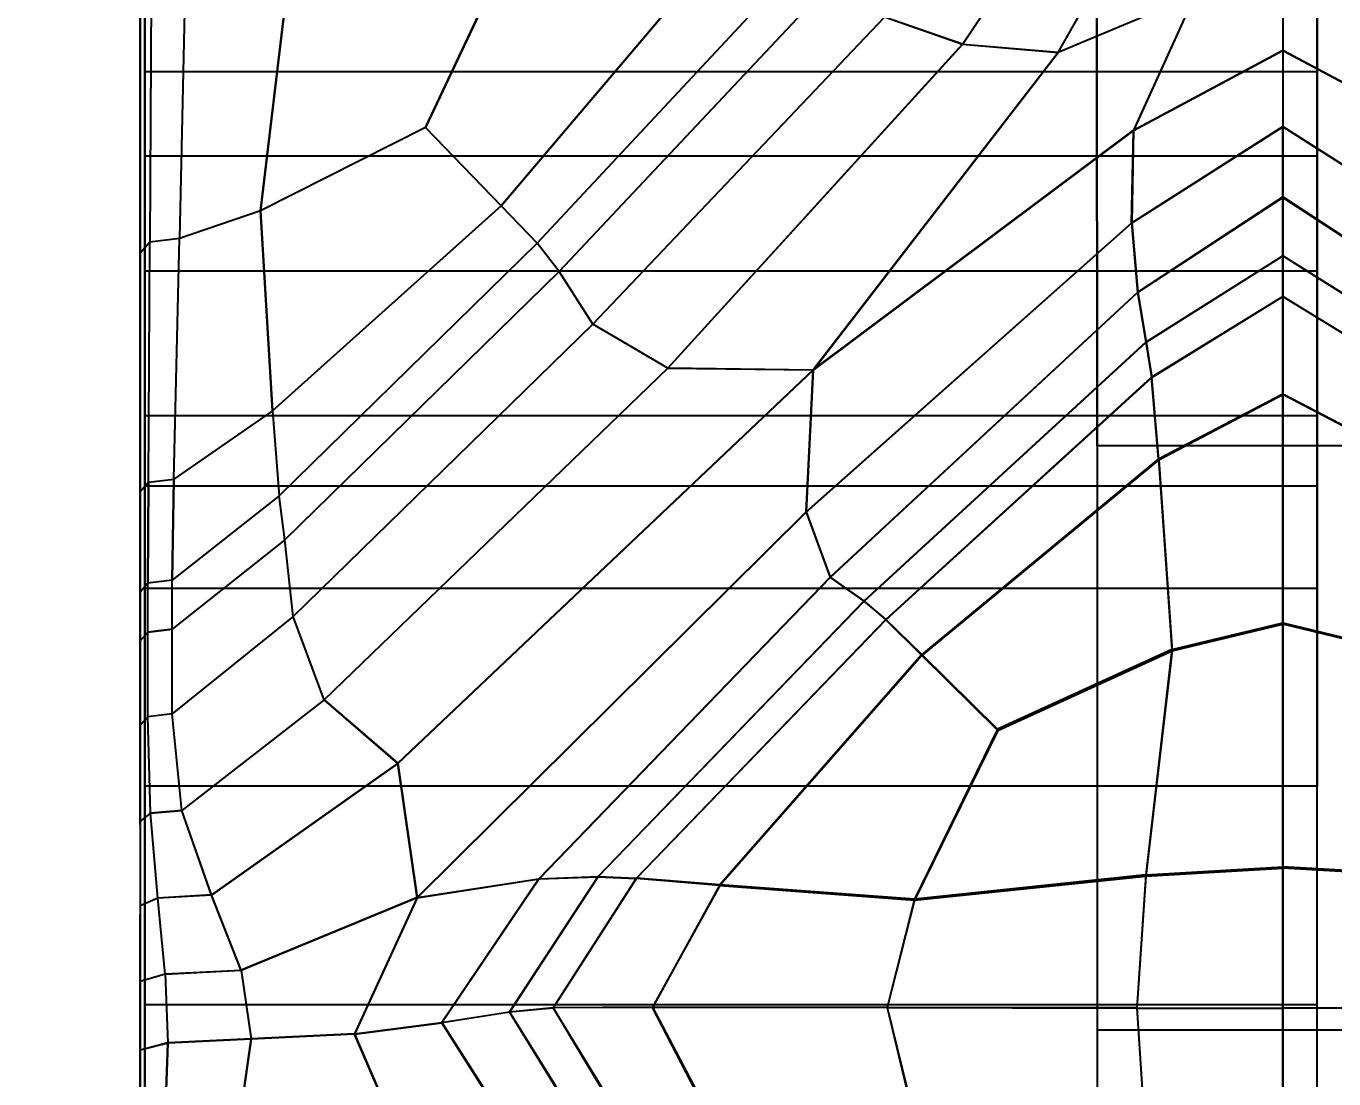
# Model space of a CAD drawing. Extents: x 11992 to 29481, y -6727 to 6811.
# Drawn here: x 12601.68 to 12607.26, y 1485.95 to 1490.44 of the extents above; entities that cross this region are included whole.
import ezdxf

# ---------------------------------------------------------------- set-up
doc = ezdxf.new("R2010")
doc.units = 0
doc.header["$MEASUREMENT"] = 0
doc.layers.get('0').update_dxf_attribs({"color": 8, "linetype": 'CONTINUOUS'})
doc.layers.add('zoylight 3编号', color=7, linetype='CONTINUOUS')
doc.styles.add('TFB MS 3mm at 1 to 25', font='arial.ttf', dxfattribs={"height": 75})

msp = doc.modelspace()

# ---------------------------------------------------------------- linework, layer by layer
for p, q in [((12607.1879, 1512.3498, -1744.4441), (12607.1879, 1489.8827, -1744.0199)), ((12607.1879, 1490.2422, -1742.8956), (12607.1879, 1511.6212, -1748.3068)), ((12602.1883, 1489.8827, -1744.0199), (12602.1883, 1510.4439, -1751.9914)), ((12607.1879, 1510.4439, -1728.8739), (12607.1879, 1489.8827, -1736.8455)), ((12602.1883, 1489.3925, -1735.7773), (12602.1883, 1508.8475, -1725.3972)), ((12602.1883, 1488.7752, -1746.0953), (12602.1883, 1508.8475, -1755.4681)), ((12602.1883, 1489.8827, -1736.8455), (12602.1883, 1506.8624, -1722.1583)), ((12607.1879, 1504.5183, -1761.678), (12607.1879, 1487.1962, -1747.8711)), ((12602.1883, 1487.1962, -1747.8711), (12602.1883, 1501.8458, -1764.3505)), ((12602.1883, 1488.7752, -1734.7701), (12602.1883, 1501.8458, -1716.5148)), ((12607.1879, 1487.1962, -1732.9943), (12607.1879, 1501.8458, -1716.5148)), ((12602.1883, 1485.2559, -1749.2247), (12602.1883, 1498.8749, -1766.6945)), ((12602.1883, 1498.8749, -1714.1708), (12602.1883, 1488.0388, -1733.8369)), ((12607.1879, 1486.263, -1748.6074), (12607.1879, 1498.8749, -1766.6945)), ((12607.1879, 1487.1962, -1747.8711), (12607.1879, 1495.636, -1768.6797)), ((12602.1673, 1492.9671, -1754.7865), (12602.1673, 1489.361, -1758.4666)), ((12602.1673, 1490.1912, -1757.6641), (12602.1673, 1492.8405, -1754.9377)), ((12602.1883, 1485.2559, -1731.6407), (12602.1883, 1492.1591, -1710.5894)), ((12602.1883, 1484.1876, -1731.1503), (12602.1883, 1492.1591, -1710.5894)), ((12607.1879, 1486.263, -1732.2581), (12607.1879, 1492.1591, -1710.5894)), ((12602.1673, 1491.6346, -1723.188), (12602.1673, 1489.1605, -1722.8289)), ((12607.042, 1491.1833, -1723.3195), (12607.042, 1490.3343, -1722.8687)), ((12605.6754, 1490.3591, -1758.1004), (12606.095, 1490.9861, -1757.8208)), ((12605.6758, 1490.3593, -1722.7654), (12606.095, 1490.9861, -1723.0451)), ((12606.2495, 1488.6474, -1759.0217), (12606.249, 1491.0097, -1757.8612)), ((12606.249, 1491.0097, -1723.0042), (12606.2495, 1488.6474, -1721.8437)), ((12602.1673, 1490.9387, -1756.5548), (12602.1673, 1488.9138, -1757.5084)), ((12606.0835, 1490.324, -1758.0282), (12606.4321, 1490.9422, -1757.745)), ((12606.0835, 1490.3242, -1722.8375), (12606.4321, 1490.9422, -1723.1209)), ((12607.042, 1490.9227, -1757.7109), (12607.042, 1490.0074, -1758.197)), ((12603.7389, 1490.7529, -1758.393), (12603.3846, 1490.0052, -1758.667)), ((12603.3846, 1490.0052, -1722.1989), (12603.7389, 1490.7529, -1722.4729)), ((12602.8, 1490.644, -1758.4285), (12602.6818, 1489.649, -1758.7892)), ((12602.6818, 1489.649, -1722.0766), (12602.8, 1490.6437, -1722.4373)), ((12604.5705, 1490.6881, -1758.4155), (12603.7079, 1489.67, -1758.7826)), ((12603.7079, 1489.67, -1722.0833), (12604.5705, 1490.6881, -1722.4504)), ((12603.861, 1489.512, -1758.8382), (12604.9272, 1490.6525, -1758.4232)), ((12603.861, 1489.512, -1722.0277), (12604.9272, 1490.6525, -1722.4428)), ((12602.215, 1490.5901, -1722.458), (12602.2092, 1489.5151, -1722.0689)), ((12602.215, 1490.5901, -1758.4079), (12602.2092, 1489.5151, -1758.797)), ((12602.3594, 1490.6075, -1722.4255), (12602.3351, 1489.5306, -1722.0358)), ((12602.359, 1490.6075, -1758.4402), (12602.3351, 1489.5306, -1758.83)), ((12603.9545, 1489.3908, -1758.8285), (12605.0903, 1490.5977, -1758.3785)), ((12605.0903, 1490.5977, -1722.4874), (12603.9545, 1489.3908, -1722.0374)), ((12606.6658, 1490.5686, -1722.9675), (12606.0835, 1490.3242, -1722.8375)), ((12606.6658, 1490.5684, -1757.8977), (12606.0835, 1490.324, -1758.0282)), ((12606.6658, 1490.5686, -1722.9675), (12606.4045, 1489.9933, -1722.7206)), ((12606.6658, 1490.5684, -1757.8977), (12606.4045, 1489.9924, -1758.1432)), ((12604.0985, 1489.166, -1758.7482), (12605.3421, 1490.4752, -1758.244)), ((12604.0985, 1489.166, -1722.1177), (12605.3421, 1490.4752, -1722.6219)), ((12605.6758, 1490.3593, -1722.7654), (12605.3421, 1490.4752, -1722.6219)), ((12605.6754, 1490.3591, -1758.1004), (12605.3421, 1490.4752, -1758.244)), ((12602.1673, 1490.4165, -1758.0845), (12602.1673, 1488.3556, -1758.8151)), ((12604.4179, 1488.9788, -1722.2151), (12605.6758, 1490.3593, -1722.7654)), ((12604.4179, 1488.9786, -1758.6505), (12605.6754, 1490.3591, -1758.1004)), ((12606.0835, 1490.3242, -1722.8375), (12605.0378, 1488.9705, -1722.2764)), ((12605.0378, 1488.9698, -1758.5884), (12606.0835, 1490.324, -1758.0282)), ((12606.0835, 1490.324, -1758.0282), (12605.6754, 1490.3591, -1758.1004)), ((12605.6758, 1490.3593, -1722.7654), (12606.0835, 1490.3242, -1722.8375)), ((12606.4045, 1489.9933, -1722.7206), (12607.042, 1490.3343, -1722.8687)), ((12606.4045, 1489.9924, -1758.1432), (12607.042, 1490.3333, -1757.9947)), ((12607.042, 1490.3343, -1722.8687), (12607.68, 1489.9933, -1722.7206)), ((12607.042, 1490.3343, -1722.8687), (12607.042, 1489.4578, -1722.1391)), ((12607.042, 1490.3333, -1757.9947), (12607.68, 1489.9924, -1758.1435)), ((12607.1879, 1490.2422, -1737.9697), (12602.1883, 1490.242, -1737.9697)), ((12607.1879, 1490.2422, -1742.8956), (12602.1883, 1490.242, -1742.8956)), ((12602.1673, 1489.9135, -1723.7193), (12602.1673, 1490.1912, -1723.2018)), ((12603.3846, 1490.0052, -1722.1989), (12602.6818, 1489.649, -1722.0766)), ((12603.3846, 1490.0052, -1758.667), (12602.6818, 1489.649, -1758.7892)), ((12603.7079, 1489.67, -1722.0833), (12603.3846, 1490.0052, -1722.1989)), ((12603.3846, 1490.0052, -1758.667), (12603.7079, 1489.67, -1758.7826)), ((12605.0378, 1488.9705, -1722.2764), (12606.4045, 1489.9933, -1722.7206)), ((12606.4045, 1489.9924, -1758.1432), (12605.0378, 1488.9698, -1758.5884)), ((12606.3968, 1489.5964, -1758.3747), (12607.042, 1490.0074, -1758.197)), ((12606.3968, 1489.5964, -1758.3747), (12606.4045, 1489.9924, -1758.1432)), ((12606.3973, 1489.5978, -1722.5016), (12607.042, 1490.0088, -1722.6805)), ((12606.4045, 1489.9933, -1722.7206), (12606.3973, 1489.5978, -1722.5016)), ((12607.042, 1490.0088, -1722.6805), (12607.6871, 1489.5978, -1722.5016)), ((12607.042, 1487.8917, -1759.5803), (12607.042, 1490.0074, -1758.197)), ((12607.6876, 1489.5964, -1758.3753), (12607.042, 1490.0074, -1758.197)), ((12602.1673, 1488.4508, -1759.0508), (12602.1673, 1489.9135, -1757.1466)), ((12607.1879, 1489.8827, -1744.0199), (12602.1883, 1489.8827, -1744.0199)), ((12607.1879, 1489.8827, -1736.8455), (12602.1883, 1489.8827, -1736.8455)), ((12606.4221, 1489.3012, -1758.6996), (12607.042, 1489.7065, -1758.526)), ((12606.423, 1489.3029, -1722.2182), (12607.042, 1489.7082, -1722.3985)), ((12607.6614, 1489.3029, -1722.2182), (12607.042, 1489.7082, -1722.3985)), ((12607.042, 1489.7065, -1758.526), (12607.6619, 1489.3012, -1758.7)), ((12602.6818, 1489.649, -1722.0766), (12602.3351, 1489.5306, -1722.0358)), ((12602.6818, 1489.649, -1758.7892), (12602.3351, 1489.5306, -1758.83)), ((12602.6818, 1489.649, -1758.7892), (12602.7328, 1488.7962, -1759.0848)), ((12602.7328, 1488.7962, -1721.781), (12602.6818, 1489.649, -1722.0766)), ((12603.7079, 1489.67, -1758.7826), (12602.7328, 1488.7962, -1759.0848)), ((12602.7328, 1488.7962, -1721.781), (12603.7079, 1489.67, -1722.0833)), ((12603.7079, 1489.67, -1758.7826), (12603.861, 1489.512, -1758.8382)), ((12603.7079, 1489.67, -1722.0833), (12603.861, 1489.512, -1722.0277)), ((12605.0083, 1488.3649, -1721.9647), (12606.3973, 1489.5978, -1722.5016)), ((12605.0083, 1488.3635, -1758.9075), (12606.3968, 1489.5964, -1758.3747)), ((12606.3968, 1489.5964, -1758.3747), (12606.4221, 1489.3012, -1758.6996)), ((12606.3973, 1489.5978, -1722.5016), (12606.423, 1489.3029, -1722.2182)), ((12602.3351, 1489.5306, -1722.0358), (12602.2092, 1489.5151, -1722.0689)), ((12602.3351, 1489.5306, -1758.83), (12602.2092, 1489.5151, -1758.797)), ((12602.3113, 1488.5051, -1721.6804), (12602.3351, 1489.5306, -1722.0358)), ((12602.3113, 1488.5051, -1759.1855), (12602.3351, 1489.5306, -1758.83)), ((12602.2092, 1489.5151, -1722.0689), (12602.1673, 1489.4688, -1722.168)), ((12602.2092, 1489.5151, -1758.797), (12602.1673, 1489.4688, -1758.6978)), ((12602.1673, 1489.4688, -1722.168), (12602.1673, 1488.4508, -1721.8151)), ((12602.203, 1488.4915, -1721.714), (12602.2092, 1489.5151, -1722.0689)), ((12602.203, 1488.4915, -1759.1519), (12602.2092, 1489.5151, -1758.797)), ((12603.861, 1489.512, -1758.8382), (12602.7609, 1488.4336, -1759.2173)), ((12603.861, 1489.512, -1722.0277), (12602.7609, 1488.4336, -1721.6485)), ((12603.9545, 1489.3908, -1758.8285), (12603.861, 1489.512, -1758.8382)), ((12603.9545, 1489.3908, -1722.0374), (12603.861, 1489.512, -1722.0277)), ((12606.4579, 1489.0885, -1758.9913), (12607.042, 1489.4566, -1758.8345)), ((12606.4588, 1489.0895, -1721.97), (12607.042, 1489.4578, -1722.1391)), ((12607.042, 1489.4578, -1722.1391), (12607.042, 1484.5068, -1720.3787)), ((12607.6252, 1489.0895, -1721.97), (12607.042, 1489.4578, -1722.1391)), ((12607.6261, 1489.0885, -1758.9914), (12607.042, 1489.4566, -1758.8345)), ((12602.1673, 1489.361, -1722.3993), (12602.1673, 1487.9334, -1721.8958)), ((12607.1879, 1489.3925, -1735.7773), (12602.1883, 1489.3925, -1735.7773)), ((12607.1879, 1489.3925, -1745.0881), (12602.1883, 1489.3925, -1745.0881)), ((12602.7843, 1488.2462, -1759.2425), (12603.9545, 1489.3908, -1758.8285)), ((12603.9545, 1489.3908, -1722.0374), (12602.7843, 1488.2462, -1721.6234)), ((12604.0985, 1489.166, -1758.7482), (12603.9545, 1489.3908, -1758.8285)), ((12604.0985, 1489.166, -1722.1177), (12603.9545, 1489.3908, -1722.0374)), ((12607.1879, 1488.7752, -1746.0953), (12607.1879, 1489.3925, -1745.0881)), ((12605.1113, 1488.0857, -1759.2205), (12606.4221, 1489.3012, -1758.6996)), ((12605.1117, 1488.0867, -1721.6771), (12606.423, 1489.3029, -1722.2182)), ((12606.4221, 1489.3012, -1758.6996), (12606.4579, 1489.0885, -1758.9913)), ((12606.423, 1489.3029, -1722.2182), (12606.4588, 1489.0895, -1721.97)), ((12606.4812, 1488.9397, -1759.123), (12607.042, 1489.2843, -1758.9753)), ((12606.4827, 1488.9388, -1721.8563), (12607.042, 1489.2833, -1722.0181)), ((12607.042, 1489.2843, -1758.9753), (12607.6032, 1488.9397, -1759.123)), ((12607.6018, 1488.9388, -1721.8563), (12607.042, 1489.2833, -1722.0181)), ((12604.0985, 1489.166, -1758.7482), (12602.8205, 1487.9193, -1759.2164)), ((12604.0985, 1489.166, -1722.1177), (12602.8205, 1487.9191, -1721.6495)), ((12604.4179, 1488.9788, -1722.2151), (12604.0985, 1489.166, -1722.1177)), ((12604.4179, 1488.9786, -1758.6505), (12604.0985, 1489.166, -1758.7482)), ((12606.4579, 1489.0885, -1758.9913), (12605.2553, 1487.9842, -1759.4618)), ((12605.2558, 1487.9839, -1721.4627), (12606.4588, 1489.0895, -1721.97)), ((12606.4579, 1489.0885, -1758.9913), (12606.4812, 1488.9397, -1759.123)), ((12606.4588, 1489.0895, -1721.97), (12606.4827, 1488.9388, -1721.8563)), ((12602.9531, 1487.5643, -1721.6597), (12604.4179, 1488.9788, -1722.2151)), ((12602.9531, 1487.5641, -1759.206), (12604.4179, 1488.9786, -1758.6505)), ((12605.0378, 1488.9705, -1722.2764), (12603.2664, 1487.2937, -1721.587)), ((12605.0378, 1488.9698, -1758.5884), (12603.2664, 1487.2928, -1759.2786)), ((12604.4179, 1488.9788, -1722.2151), (12605.0378, 1488.9705, -1722.2764)), ((12605.0378, 1488.9698, -1758.5884), (12604.4179, 1488.9786, -1758.6505)), ((12605.0378, 1488.9705, -1722.2764), (12605.0083, 1488.3649, -1721.9647)), ((12605.0083, 1488.3635, -1758.9075), (12605.0378, 1488.9698, -1758.5884)), ((12602.1673, 1487.0324, -1722.854), (12602.1673, 1488.9138, -1723.3575)), ((12605.3483, 1487.9069, -1759.5662), (12606.4812, 1488.9397, -1759.123)), ((12605.3487, 1487.9048, -1721.371), (12606.4827, 1488.9388, -1721.8563)), ((12606.5117, 1488.5912, -1759.2755), (12606.4812, 1488.9397, -1759.123)), ((12606.5127, 1488.5876, -1721.6965), (12606.4827, 1488.9388, -1721.8563)), ((12606.5117, 1488.5912, -1759.2755), (12607.042, 1488.8692, -1759.155)), ((12606.5127, 1488.5876, -1721.6965), (12607.042, 1488.8656, -1721.8286)), ((12607.042, 1488.8692, -1759.155), (12607.5727, 1488.5912, -1759.2755)), ((12607.5718, 1488.5876, -1721.6965), (12607.042, 1488.8656, -1721.8286)), ((12607.1879, 1488.7752, -1734.7701), (12602.1883, 1488.7752, -1734.7701)), ((12607.1879, 1488.7752, -1746.0953), (12602.1883, 1488.7752, -1746.0953)), ((12602.7328, 1488.7962, -1759.0848), (12602.3113, 1488.5051, -1759.1855)), ((12602.7328, 1488.7962, -1721.781), (12602.3113, 1488.5051, -1721.6804)), ((12602.7328, 1488.7962, -1759.0848), (12602.7609, 1488.4336, -1759.2173)), ((12602.7328, 1488.7962, -1721.781), (12602.7609, 1488.4336, -1721.6485)), ((12606.2495, 1488.6474, -1721.8437), (12606.2495, 1483.5734, -1720.4842)), ((12606.2495, 1488.6474, -1759.0217), (12606.2495, 1483.5734, -1760.3812)), ((12651.2496, 1488.6474, -1759.0217), (12606.2495, 1488.6474, -1759.0217)), ((12651.2496, 1488.6474, -1721.8437), (12606.2495, 1488.6474, -1721.8437)), ((12606.5117, 1488.5912, -1759.2755), (12605.5013, 1487.757, -1759.637)), ((12606.5127, 1488.5876, -1721.6965), (12605.5023, 1487.7534, -1721.3)), ((12606.5117, 1488.5912, -1759.2755), (12606.569, 1487.7784, -1759.6296)), ((12606.5127, 1488.5876, -1721.6965), (12606.5699, 1487.7729, -1721.3097)), ((12602.203, 1488.4915, -1721.714), (12602.1673, 1488.4508, -1721.8151)), ((12602.203, 1488.4915, -1759.1519), (12602.1673, 1488.4508, -1759.0508)), ((12602.1883, 1488.4746, -1771.4535), (12602.1883, 1484.612, -1772.1821)), ((12607.1879, 1488.4746, -1709.4119), (12602.1883, 1488.4746, -1709.4119)), ((12607.1879, 1488.4746, -1771.4535), (12602.1883, 1488.4746, -1771.4535)), ((12602.203, 1488.4915, -1721.714), (12602.2011, 1488.0614, -1721.5562)), ((12602.2011, 1488.0614, -1759.3097), (12602.203, 1488.4915, -1759.1519)), ((12602.203, 1488.4915, -1721.714), (12602.3113, 1488.5051, -1721.6804)), ((12602.203, 1488.4915, -1759.1519), (12602.3113, 1488.5051, -1759.1855)), ((12602.3037, 1488.0741, -1759.3436), (12602.3113, 1488.5051, -1759.1855)), ((12602.3113, 1488.5051, -1721.6804), (12602.3037, 1488.0741, -1721.5223)), ((12607.1879, 1484.1876, -1749.7151), (12607.1879, 1488.4746, -1771.4535)), ((12602.7609, 1488.4336, -1721.6485), (12602.3037, 1488.0741, -1721.5223)), ((12602.7609, 1488.4336, -1759.2173), (12602.3037, 1488.0741, -1759.3436)), ((12602.7843, 1488.2462, -1721.6234), (12602.7609, 1488.4336, -1721.6485)), ((12602.7843, 1488.2462, -1759.2425), (12602.7609, 1488.4336, -1759.2173)), ((12603.3494, 1486.7203, -1721.2911), (12605.0083, 1488.3649, -1721.9647)), ((12603.3494, 1486.7186, -1759.5761), (12605.0083, 1488.3635, -1758.9075)), ((12605.0083, 1488.3649, -1721.9647), (12605.1117, 1488.0867, -1721.6771)), ((12605.0083, 1488.3635, -1758.9075), (12605.1113, 1488.0857, -1759.2205)), ((12602.7843, 1488.2462, -1721.6234), (12602.3037, 1487.8647, -1721.4854)), ((12602.7843, 1488.2462, -1759.2425), (12602.3037, 1487.8647, -1759.3805)), ((12602.8205, 1487.9193, -1759.2164), (12602.7843, 1488.2462, -1759.2425)), ((12602.8205, 1487.9191, -1721.6495), (12602.7843, 1488.2462, -1721.6234)), ((12602.1673, 1487.767, -1758.5285), (12602.1673, 1488.1792, -1758.3772)), ((12602.1673, 1488.1792, -1722.4886), (12602.1673, 1487.5622, -1722.8807)), ((12602.3037, 1488.0741, -1721.5223), (12602.2011, 1488.0614, -1721.5562)), ((12602.3037, 1488.0741, -1759.3436), (12602.2011, 1488.0614, -1759.3097)), ((12602.3037, 1487.5035, -1759.3724), (12602.3037, 1488.0741, -1759.3436)), ((12602.3037, 1487.5035, -1721.4934), (12602.3037, 1488.0741, -1721.5223)), ((12605.1117, 1488.0867, -1721.6771), (12603.8686, 1486.8009, -1721.1167)), ((12605.1113, 1488.0857, -1759.2205), (12603.8691, 1486.8004, -1759.7594)), ((12605.1113, 1488.0857, -1759.2205), (12605.2553, 1487.9842, -1759.4618)), ((12605.1117, 1488.0867, -1721.6771), (12605.2558, 1487.9839, -1721.4627)), ((12602.2011, 1488.0614, -1721.5562), (12602.1673, 1488.023, -1721.6581)), ((12602.2011, 1488.0614, -1759.3097), (12602.1673, 1488.023, -1759.2078)), ((12602.1673, 1487.7281, -1721.8597), (12602.1673, 1488.023, -1721.6581)), ((12602.1673, 1487.4563, -1759.2363), (12602.1673, 1488.023, -1759.2078)), ((12607.1879, 1488.0388, -1733.8369), (12602.1883, 1488.0388, -1733.8369)), ((12602.1883, 1486.263, -1748.6074), (12602.1883, 1488.0388, -1747.0285)), ((12607.1879, 1488.0388, -1747.0285), (12602.1883, 1488.0388, -1747.0285)), ((12602.2011, 1487.4918, -1721.5275), (12602.2011, 1488.0614, -1721.5562)), ((12602.2011, 1487.4918, -1759.3384), (12602.2011, 1488.0614, -1759.3097)), ((12602.1673, 1487.3741, -1721.8676), (12602.1673, 1487.9622, -1723.0274)), ((12602.1673, 1487.9334, -1758.97), (12602.1673, 1487.9622, -1757.8384)), ((12604.1204, 1486.8092, -1720.9357), (12605.2558, 1487.9839, -1721.4627)), ((12605.2553, 1487.9842, -1759.4618), (12604.1214, 1486.81, -1759.9498)), ((12605.2553, 1487.9842, -1759.4618), (12605.3483, 1487.9069, -1759.5662)), ((12605.2558, 1487.9839, -1721.4627), (12605.3487, 1487.9048, -1721.371)), ((12602.8205, 1487.9193, -1759.2164), (12602.3037, 1487.5035, -1759.3724)), ((12602.8205, 1487.9191, -1721.6495), (12602.3037, 1487.5035, -1721.4934)), ((12602.9531, 1487.5641, -1759.206), (12602.8205, 1487.9193, -1759.2164)), ((12602.9531, 1487.5643, -1721.6597), (12602.8205, 1487.9191, -1721.6495)), ((12605.3483, 1487.9069, -1759.5662), (12604.2844, 1486.8038, -1760.0261)), ((12605.5013, 1487.757, -1759.637), (12605.3483, 1487.9069, -1759.5662)), ((12602.2011, 1487.8523, -1721.5194), (12602.1673, 1487.8151, -1721.6215)), ((12602.2011, 1487.8523, -1759.3465), (12602.1673, 1487.8151, -1759.2444)), ((12602.3037, 1487.8647, -1721.4854), (12602.2011, 1487.8523, -1721.5194)), ((12602.2011, 1487.8523, -1759.3465), (12602.3037, 1487.8647, -1759.3805)), ((12605.3487, 1487.9048, -1721.371), (12604.284, 1486.8021, -1720.8653)), ((12605.5023, 1487.7534, -1721.3), (12605.3487, 1487.9048, -1721.371)), ((12606.569, 1487.7784, -1759.6296), (12607.042, 1487.8917, -1759.5803)), ((12606.5699, 1487.7729, -1721.3097), (12607.042, 1487.8859, -1721.3637)), ((12607.042, 1483.3917, -1760.504), (12607.042, 1487.8917, -1759.5803)), ((12607.042, 1487.8917, -1759.5803), (12607.515, 1487.7784, -1759.6296)), ((12607.5145, 1487.7729, -1721.3097), (12607.042, 1487.8859, -1721.3637)), ((12602.1673, 1487.4563, -1721.6296), (12602.1673, 1487.8151, -1721.6215)), ((12602.1673, 1487.3676, -1722.8466), (12602.1673, 1487.767, -1722.3374)), ((12605.5013, 1487.757, -1759.637), (12604.6402, 1486.7742, -1760.0483)), ((12605.5023, 1487.7534, -1721.3), (12604.6402, 1486.7713, -1720.8454)), ((12605.8246, 1487.4387, -1759.7775), (12605.5013, 1487.757, -1759.637)), ((12605.5023, 1487.7534, -1721.3), (12605.8256, 1487.4334, -1721.1476)), ((12606.569, 1487.7784, -1759.6296), (12605.8246, 1487.4387, -1759.7775)), ((12605.8256, 1487.4334, -1721.1476), (12606.5699, 1487.7729, -1721.3097)), ((12606.569, 1487.7784, -1759.6296), (12606.4574, 1486.8171, -1760.0294)), ((12606.5699, 1487.7729, -1721.3097), (12606.4574, 1486.8121, -1720.8666)), ((12602.1673, 1487.5665, -1722.302), (12602.1673, 1487.221, -1722.3099)), ((12602.1673, 1487.0467, -1759.2474), (12602.1673, 1487.5622, -1757.9851)), ((12602.9531, 1487.5643, -1721.6597), (12602.3456, 1487.092, -1721.4778)), ((12602.9531, 1487.5641, -1759.206), (12602.3456, 1487.092, -1759.3881)), ((12602.9531, 1487.5643, -1721.6597), (12603.2664, 1487.2937, -1721.587)), ((12603.2664, 1487.2928, -1759.2786), (12602.9531, 1487.5641, -1759.206)), ((12602.2011, 1487.4918, -1721.5275), (12602.1673, 1487.4563, -1721.6296)), ((12602.2011, 1487.4918, -1759.3384), (12602.1673, 1487.4563, -1759.2363)), ((12602.3037, 1487.5035, -1721.4934), (12602.2011, 1487.4918, -1721.5275)), ((12602.3037, 1487.5035, -1759.3724), (12602.2011, 1487.4918, -1759.3384)), ((12602.2116, 1487.0801, -1759.3507), (12602.2011, 1487.4918, -1759.3384)), ((12602.2116, 1487.0801, -1721.5151), (12602.2011, 1487.4918, -1721.5275)), ((12602.3456, 1487.092, -1759.3881), (12602.3037, 1487.5035, -1759.3724)), ((12602.3456, 1487.092, -1721.4778), (12602.3037, 1487.5035, -1721.4934)), ((12605.8246, 1487.4387, -1759.7775), (12605.4713, 1486.7136, -1760.0762)), ((12605.8256, 1487.4334, -1721.1476), (12605.4713, 1486.7096, -1720.8157)), ((12602.1673, 1487.3676, -1758.0193), (12602.1673, 1486.0701, -1759.5516)), ((12603.2664, 1487.2937, -1721.587), (12602.4725, 1486.7315, -1721.3694)), ((12603.2664, 1487.2928, -1759.2786), (12602.4725, 1486.731, -1759.4965)), ((12603.2664, 1487.2937, -1721.587), (12603.3494, 1486.7203, -1721.2911)), ((12603.3494, 1486.7186, -1759.5761), (12603.2664, 1487.2928, -1759.2786)), ((12602.1673, 1487.221, -1758.556), (12602.1673, 1487.0326, -1758.0118)), ((12607.1879, 1487.1962, -1732.9943), (12602.1883, 1487.1962, -1732.9943)), ((12602.1883, 1487.1962, -1732.9943), (12602.1883, 1486.263, -1732.2581)), ((12607.1879, 1487.1962, -1747.8711), (12602.1883, 1487.1962, -1747.8711)), ((12602.2116, 1487.0801, -1759.3507), (12602.1673, 1487.0467, -1759.2474)), ((12602.2116, 1487.0801, -1721.5151), (12602.1673, 1487.0467, -1721.6184)), ((12602.2116, 1487.0801, -1759.3507), (12602.3456, 1487.092, -1759.3881)), ((12602.3456, 1487.092, -1721.4778), (12602.2116, 1487.0801, -1721.5151)), ((12602.2436, 1486.7174, -1759.4487), (12602.2116, 1487.0801, -1759.3507)), ((12602.2436, 1486.7177, -1721.4172), (12602.2116, 1487.0801, -1721.5151)), ((12602.4725, 1486.7315, -1721.3694), (12602.3456, 1487.092, -1721.4778)), ((12602.4725, 1486.731, -1759.4965), (12602.3456, 1487.092, -1759.3881)), ((12606.4574, 1486.8171, -1760.0294), (12607.042, 1486.8517, -1760.0138)), ((12606.4574, 1486.8121, -1720.8666), (12607.042, 1486.8462, -1720.8835)), ((12607.6271, 1486.8171, -1760.0294), (12607.042, 1486.8517, -1760.0138)), ((12607.6271, 1486.8121, -1720.8666), (12607.042, 1486.8462, -1720.8835)), ((12602.1673, 1486.8259, -1722.2992), (12602.1673, 1486.3117, -1722.7558)), ((12603.3494, 1486.7203, -1721.2911), (12603.8686, 1486.8009, -1721.1167)), ((12603.3494, 1486.7186, -1759.5761), (12603.8691, 1486.8004, -1759.7594)), ((12603.8686, 1486.8009, -1721.1167), (12603.4543, 1486.1874, -1720.8789)), ((12603.8691, 1486.8004, -1759.7594), (12603.4543, 1486.1863, -1759.9873)), ((12604.1214, 1486.81, -1759.9498), (12603.7427, 1486.2323, -1760.159)), ((12604.1204, 1486.8092, -1720.9357), (12603.7427, 1486.2332, -1720.7071)), ((12603.8686, 1486.8009, -1721.1167), (12604.1204, 1486.8092, -1720.9357)), ((12603.8691, 1486.8004, -1759.7594), (12604.1214, 1486.81, -1759.9498)), ((12604.2844, 1486.8038, -1760.0261), (12603.9292, 1486.2497, -1760.2241)), ((12604.284, 1486.8021, -1720.8653), (12603.9292, 1486.2506, -1720.6421)), ((12604.1204, 1486.8092, -1720.9357), (12604.284, 1486.8021, -1720.8653)), ((12604.1214, 1486.81, -1759.9498), (12604.2844, 1486.8038, -1760.0261)), ((12604.6402, 1486.7713, -1720.8454), (12604.284, 1486.8021, -1720.8653)), ((12604.6402, 1486.7742, -1760.0483), (12604.2844, 1486.8038, -1760.0261)), ((12606.4574, 1486.8171, -1760.0294), (12605.4713, 1486.7136, -1760.0762)), ((12605.4713, 1486.7096, -1720.8157), (12606.4574, 1486.8121, -1720.8666)), ((12606.4574, 1486.8171, -1760.0294), (12606.4197, 1486.2497, -1760.2204)), ((12606.4574, 1486.8121, -1720.8666), (12606.4197, 1486.249, -1720.6453)), ((12604.6402, 1486.7742, -1760.0483), (12604.3531, 1486.2513, -1760.2307)), ((12604.6402, 1486.7713, -1720.8454), (12604.3531, 1486.2525, -1720.6354)), ((12605.4713, 1486.7136, -1760.0762), (12604.6402, 1486.7742, -1760.0483)), ((12604.6402, 1486.7713, -1720.8454), (12605.4713, 1486.7096, -1720.8157)), ((12602.2436, 1486.7177, -1721.4172), (12602.1673, 1486.6853, -1721.5244)), ((12602.2436, 1486.7174, -1759.4487), (12602.1673, 1486.6853, -1759.3415)), ((12602.4725, 1486.7315, -1721.3694), (12602.2436, 1486.7177, -1721.4172)), ((12602.4725, 1486.731, -1759.4965), (12602.2436, 1486.7174, -1759.4487)), ((12602.275, 1486.3944, -1721.2929), (12602.2436, 1486.7177, -1721.4172)), ((12602.275, 1486.3942, -1759.573), (12602.2436, 1486.7174, -1759.4487)), ((12602.5988, 1486.4104, -1721.2346), (12602.4725, 1486.7315, -1721.3694)), ((12602.5988, 1486.4094, -1759.6313), (12602.4725, 1486.731, -1759.4965)), ((12603.3494, 1486.7203, -1721.2911), (12602.5988, 1486.4104, -1721.2346)), ((12603.3494, 1486.7186, -1759.5761), (12602.5988, 1486.4094, -1759.6313)), ((12603.3494, 1486.7203, -1721.2911), (12603.0814, 1486.14, -1721.0567)), ((12603.3494, 1486.7186, -1759.5761), (12603.0814, 1486.1383, -1759.8096)), ((12605.4713, 1486.7136, -1760.0762), (12605.3535, 1486.2509, -1760.227)), ((12605.4713, 1486.7096, -1720.8157), (12605.3535, 1486.2511, -1720.6389)), ((12602.1673, 1484.1657, -1759.9796), (12602.1673, 1486.6495, -1758.0222)), ((12602.275, 1486.3944, -1721.2929), (12602.5988, 1486.4104, -1721.2346)), ((12602.5988, 1486.4094, -1759.6313), (12602.275, 1486.3942, -1759.573)), ((12602.5988, 1486.4104, -1721.2346), (12602.6413, 1486.1173, -1721.14)), ((12602.5988, 1486.4094, -1759.6313), (12602.6413, 1486.1162, -1759.7262)), ((12602.275, 1486.3944, -1721.2929), (12602.1673, 1486.3629, -1721.4041)), ((12602.275, 1486.3942, -1759.573), (12602.1673, 1486.3629, -1759.4618)), ((12602.1673, 1486.3629, -1721.4041), (12602.1673, 1486.1669, -1722.0925)), ((12602.275, 1486.3944, -1721.2929), (12602.2855, 1486.1004, -1721.2016)), ((12602.275, 1486.3942, -1759.573), (12602.2855, 1486.1002, -1759.6644)), ((12602.1673, 1486.1669, -1758.7733), (12602.1673, 1486.3117, -1758.1101)), ((12607.1879, 1486.263, -1748.6074), (12602.1883, 1486.263, -1748.6074)), ((12607.1879, 1486.263, -1732.2581), (12602.1883, 1486.263, -1732.2581)), ((12603.4543, 1486.1874, -1720.8789), (12603.7427, 1486.2332, -1720.7071)), ((12603.7427, 1486.2332, -1720.7071), (12603.9292, 1486.2506, -1720.6421)), ((12603.9292, 1486.2497, -1760.2241), (12603.7427, 1486.2323, -1760.159)), ((12604.1214, 1485.6284, -1720.5995), (12603.7427, 1486.2332, -1720.7071)), ((12604.3531, 1486.2525, -1720.6354), (12603.9292, 1486.2506, -1720.6421)), ((12604.3531, 1486.2513, -1760.2307), (12603.9292, 1486.2497, -1760.2241)), ((12604.2844, 1485.6717, -1720.5364), (12603.9292, 1486.2506, -1720.6421)), ((12603.9292, 1486.2497, -1760.2241), (12604.284, 1485.6605, -1760.3064)), ((12605.3535, 1486.2511, -1720.6389), (12604.3531, 1486.2525, -1720.6354)), ((12604.3531, 1486.2525, -1720.6354), (12604.6402, 1485.7087, -1720.532)), ((12604.6402, 1485.697, -1760.3084), (12604.3531, 1486.2513, -1760.2307)), ((12605.3535, 1486.2509, -1760.227), (12604.3531, 1486.2513, -1760.2307)), ((12605.3535, 1486.2511, -1720.6389), (12606.4197, 1486.249, -1720.6453)), ((12605.3535, 1486.2511, -1720.6389), (12605.4713, 1485.775, -1720.5381)), ((12606.4197, 1486.2497, -1760.2204), (12605.3535, 1486.2509, -1760.227)), ((12605.3535, 1486.2509, -1760.227), (12605.4713, 1485.7654, -1760.3031)), ((12606.4197, 1486.2497, -1760.2204), (12606.4574, 1485.6512, -1760.3104)), ((12606.4197, 1486.2497, -1760.2204), (12607.042, 1486.2492, -1760.2182)), ((12606.4197, 1486.249, -1720.6453), (12606.4574, 1485.662, -1720.527)), ((12606.4197, 1486.249, -1720.6453), (12607.042, 1486.2482, -1720.6474)), ((12607.042, 1486.2492, -1760.2182), (12607.6643, 1486.2497, -1760.2204)), ((12607.6643, 1486.249, -1720.6453), (12607.042, 1486.2482, -1720.6474)), ((12603.0814, 1486.14, -1721.0567), (12603.4543, 1486.1874, -1720.8789)), ((12603.0814, 1486.1383, -1759.8096), (12603.4543, 1486.1863, -1759.9873)), ((12603.7427, 1486.2323, -1760.159), (12603.4543, 1486.1863, -1759.9873)), ((12603.4543, 1486.1874, -1720.8789), (12603.8691, 1485.5416, -1720.7692)), ((12603.8682, 1485.5358, -1760.0882), (12603.4543, 1486.1863, -1759.9873)), ((12603.7427, 1486.2323, -1760.159), (12604.1204, 1485.6193, -1760.2491)), ((12602.1673, 1486.1669, -1722.0925), (12602.1673, 1485.7364, -1722.5594)), ((12603.0814, 1486.14, -1721.0567), (12602.6413, 1486.1173, -1721.14)), ((12603.0814, 1486.1383, -1759.8096), (12602.6413, 1486.1162, -1759.7262)), ((12603.0814, 1486.14, -1721.0567), (12603.3494, 1485.5208, -1720.9687)), ((12603.3489, 1485.5184, -1759.8967), (12603.0814, 1486.1383, -1759.8096)), ((12651.2496, 1486.1543, -1759.8654), (12606.2495, 1486.1543, -1759.8654)), ((12651.2496, 1486.1543, -1721), (12606.2495, 1486.1543, -1721)), ((12602.2855, 1486.1004, -1721.2016), (12602.1673, 1486.0701, -1721.3143)), ((12602.2855, 1486.1002, -1759.6644), (12602.1673, 1486.0701, -1759.5516)), ((12602.1673, 1486.0101, -1722.6433), (12602.1673, 1486.0701, -1721.3143)), ((12602.2855, 1486.1004, -1721.2016), (12602.275, 1485.8, -1721.1337)), ((12602.275, 1485.8, -1759.7323), (12602.2855, 1486.1002, -1759.6644)), ((12602.6413, 1486.1173, -1721.14), (12602.2855, 1486.1004, -1721.2016)), ((12602.6413, 1486.1162, -1759.7262), (12602.2855, 1486.1002, -1759.6644)), ((12602.6413, 1486.1173, -1721.14), (12602.5988, 1485.816, -1721.0756)), ((12602.5988, 1485.815, -1759.7908), (12602.6413, 1486.1162, -1759.7262))]:
    msp.add_line(p, q)

# ---------------------------------------------------------------- texts
at = {"layer": 'zoylight 3编号', "insert": (12454.958, 1533.6001, -2440.428), "char_height": 75, "width": 206.137453, "attachment_point": 1, "style": 'TFB MS 3mm at 1 to 25'}
msp.add_mtext('{\\fSimHei|b0|i0|c134|p49;\\W0.95494; \\W1;L2W}', dxfattribs=at)

doc.saveas('drawing.dxf')
